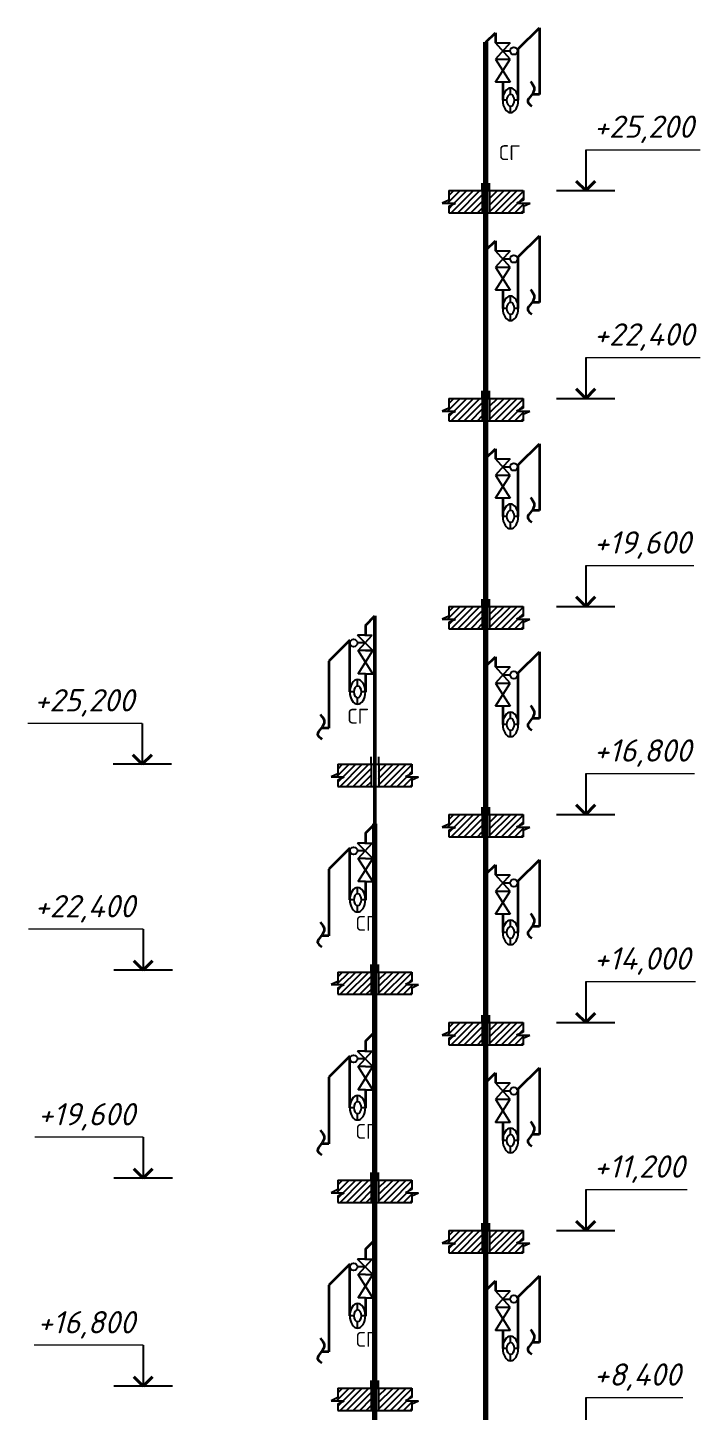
# Model space of a CAD drawing. Header units: millimetres. Extents: x -710977 to 10671, y -929782 to 89628.
# Drawn here: x -245.3 to -154.8, y 4092.7 to 4279 of the extents above; entities that cross this region are included whole.
import ezdxf

# ---------------------------------------------------------------- set-up
doc = ezdxf.new("R2010")
doc.units = ezdxf.units.MM
doc.header["$LTSCALE"] = 0.4
doc.layers.add('аксонометрия', color=84, linetype='Continuous')
doc.layers.add('кварталыИнфо', color=7, linetype='Continuous')
doc.layers.add('Надписи', color=7, linetype='Continuous', lineweight=20)
doc.styles.add('Zhenka', font='isocpeur.ttf', dxfattribs={"height": 400})
doc.styles.add('текстовый', font='isocpeui.ttf', dxfattribs={"height": 5})
pattern_1 = [(45, (-704.2509, 3988.4608), (-0.44194174, 0.44194174), [])]
pattern_2 = [(45, (-704.2509, 3960.4608), (-0.44194174, 0.44194174), [])]
pattern_3 = [(45, (-689.2989, 3981.67276), (-0.44194174, 0.44194174), [])]
pattern_4 = [(45, (-689.2989, 4009.67276), (-0.44194174, 0.44194174), [])]
pattern_5 = [(45, (-689.2989, 4037.67276), (-0.44194174, 0.44194174), [])]
pattern_6 = [(45, (-689.2989, 4065.67276), (-0.44194174, 0.44194174), [])]

msp = doc.modelspace()

# ---------------------------------------------------------------- hatches: boundary and pattern name
at = {"layer": 'аксонометрия', "lineweight": 25}
h = msp.add_hatch(dxfattribs=at)
h.set_pattern_fill('ANSI31', scale=5, style=0)
h.set_pattern_definition([(45, (-689.2989, 4121.6425), (-0.44194174, 0.44194174), [])])
h.paths.add_polyline_path([(-184.155, 4254.021), (-184.155, 4257.021), (-188.655, 4257.021), (-188.655, 4255.729), (-189.542, 4255.321), (-187.769, 4255.321), (-188.655, 4254.912), (-188.655, 4254.021)])
h = msp.add_hatch(dxfattribs=at)
h.set_pattern_fill('ANSI31', scale=5, style=0)
h.set_pattern_definition([(45, (-689.2989, 4093.6425), (-0.44194174, 0.44194174), [])])
h.paths.add_polyline_path([(-177.769, 4255.321), (-179.542, 4255.321), (-178.655, 4255.729), (-178.655, 4257.021), (-183.155, 4257.021), (-183.155, 4254.021), (-178.655, 4254.021), (-178.655, 4254.912)])
h = msp.add_hatch(dxfattribs=at)
h.set_pattern_fill('ANSI31', scale=5, style=0)
h.set_pattern_definition([(45, (-689.2989, 4093.67276), (-0.44194174, 0.44194174), [])])
h.paths.add_polyline_path([(-184.155, 4226.051), (-184.155, 4229.051), (-188.655, 4229.051), (-188.655, 4227.759), (-189.542, 4227.351), (-187.769, 4227.351), (-188.655, 4226.943), (-188.655, 4226.051)])
h = msp.add_hatch(dxfattribs=at)
h.set_pattern_fill('ANSI31', scale=5, style=0)
h.set_pattern_definition(pattern_6)
h.paths.add_polyline_path([(-177.769, 4227.351), (-179.542, 4227.351), (-178.655, 4227.759), (-178.655, 4229.051), (-183.155, 4229.051), (-183.155, 4226.051), (-178.655, 4226.051), (-178.655, 4226.943)])
h = msp.add_hatch(dxfattribs=at)
h.set_pattern_fill('ANSI31', scale=5, style=0)
h.set_pattern_definition(pattern_6)
h.paths.add_polyline_path([(-184.155, 4198.051), (-184.155, 4201.051), (-188.655, 4201.051), (-188.655, 4199.759), (-189.542, 4199.351), (-187.769, 4199.351), (-188.655, 4198.943), (-188.655, 4198.051)])
h = msp.add_hatch(dxfattribs=at)
h.set_pattern_fill('ANSI31', scale=5, style=0)
h.set_pattern_definition(pattern_5)
h.paths.add_polyline_path([(-177.769, 4199.351), (-179.542, 4199.351), (-178.655, 4199.759), (-178.655, 4201.051), (-183.155, 4201.051), (-183.155, 4198.051), (-178.655, 4198.051), (-178.655, 4198.943)])
h = msp.add_hatch(dxfattribs=at)
h.set_pattern_fill('ANSI31', scale=5, style=0)
h.set_pattern_definition([(45, (-704.2509, 4044.4308), (-0.44194174, 0.44194174), [])])
h.paths.add_polyline_path([(-199.107, 4176.809), (-199.107, 4179.809), (-203.607, 4179.809), (-203.607, 4178.517), (-204.494, 4178.109), (-202.721, 4178.109), (-203.607, 4177.701), (-203.607, 4176.809)])
h = msp.add_hatch(dxfattribs=at)
h.set_pattern_fill('ANSI31', scale=5, style=0)
h.set_pattern_definition([(45, (-704.2509, 4016.4308), (-0.44194174, 0.44194174), [])])
h.paths.add_polyline_path([(-198.107, 4176.809), (-193.607, 4176.809), (-193.607, 4177.701), (-192.721, 4178.109), (-194.494, 4178.109), (-193.607, 4178.517), (-193.607, 4179.809), (-198.107, 4179.809)])
h = msp.add_hatch(dxfattribs=at)
h.set_pattern_fill('ANSI31', scale=5, style=0)
h.set_pattern_definition(pattern_5)
h.paths.add_polyline_path([(-184.155, 4170.051), (-184.155, 4173.051), (-188.655, 4173.051), (-188.655, 4171.759), (-189.542, 4171.351), (-187.769, 4171.351), (-188.655, 4170.943), (-188.655, 4170.051)])
h = msp.add_hatch(dxfattribs=at)
h.set_pattern_fill('ANSI31', scale=5, style=0)
h.set_pattern_definition(pattern_4)
h.paths.add_polyline_path([(-177.769, 4171.351), (-179.542, 4171.351), (-178.655, 4171.759), (-178.655, 4173.051), (-183.155, 4173.051), (-183.155, 4170.051), (-178.655, 4170.051), (-178.655, 4170.943)])
h = msp.add_hatch(dxfattribs=at)
h.set_pattern_fill('ANSI31', scale=5, style=0)
h.set_pattern_definition([(45, (-704.2509, 4016.4608), (-0.44194174, 0.44194174), [])])
h.paths.add_polyline_path([(-199.107, 4148.839), (-199.107, 4151.839), (-203.607, 4151.839), (-203.607, 4150.547), (-204.494, 4150.139), (-202.721, 4150.139), (-203.607, 4149.731), (-203.607, 4148.839)])
h = msp.add_hatch(dxfattribs=at)
h.set_pattern_fill('ANSI31', scale=5, style=0)
h.set_pattern_definition(pattern_1)
h.paths.add_polyline_path([(-198.107, 4148.839), (-193.607, 4148.839), (-193.607, 4149.731), (-192.721, 4150.139), (-194.494, 4150.139), (-193.607, 4150.547), (-193.607, 4151.839), (-198.107, 4151.839)])
h = msp.add_hatch(dxfattribs=at)
h.set_pattern_fill('ANSI31', scale=5, style=0)
h.set_pattern_definition(pattern_4)
h.paths.add_polyline_path([(-184.155, 4142.051), (-184.155, 4145.051), (-188.655, 4145.051), (-188.655, 4143.759), (-189.542, 4143.351), (-187.769, 4143.351), (-188.655, 4142.943), (-188.655, 4142.051)])
h = msp.add_hatch(dxfattribs=at)
h.set_pattern_fill('ANSI31', scale=5, style=0)
h.set_pattern_definition(pattern_3)
h.paths.add_polyline_path([(-177.769, 4143.351), (-179.542, 4143.351), (-178.655, 4143.759), (-178.655, 4145.051), (-183.155, 4145.051), (-183.155, 4142.051), (-178.655, 4142.051), (-178.655, 4142.943)])
h = msp.add_hatch(dxfattribs=at)
h.set_pattern_fill('ANSI31', scale=5, style=0)
h.set_pattern_definition(pattern_1)
h.paths.add_polyline_path([(-199.107, 4120.839), (-199.107, 4123.839), (-203.607, 4123.839), (-203.607, 4122.547), (-204.494, 4122.139), (-202.721, 4122.139), (-203.607, 4121.731), (-203.607, 4120.839)])
h = msp.add_hatch(dxfattribs=at)
h.set_pattern_fill('ANSI31', scale=5, style=0)
h.set_pattern_definition(pattern_2)
h.paths.add_polyline_path([(-198.107, 4120.839), (-193.607, 4120.839), (-193.607, 4121.731), (-192.721, 4122.139), (-194.494, 4122.139), (-193.607, 4122.547), (-193.607, 4123.839), (-198.107, 4123.839)])
h = msp.add_hatch(dxfattribs=at)
h.set_pattern_fill('ANSI31', scale=5, style=0)
h.set_pattern_definition(pattern_3)
h.paths.add_polyline_path([(-184.155, 4114.051), (-184.155, 4117.051), (-188.655, 4117.051), (-188.655, 4115.759), (-189.542, 4115.351), (-187.769, 4115.351), (-188.655, 4114.943), (-188.655, 4114.051)])
h = msp.add_hatch(dxfattribs=at)
h.set_pattern_fill('ANSI31', scale=5, style=0)
h.set_pattern_definition([(45, (-689.2989, 3953.67276), (-0.44194174, 0.44194174), [])])
h.paths.add_polyline_path([(-177.769, 4115.351), (-179.542, 4115.351), (-178.655, 4115.759), (-178.655, 4117.051), (-183.155, 4117.051), (-183.155, 4114.051), (-178.655, 4114.051), (-178.655, 4114.943)])
h = msp.add_hatch(dxfattribs=at)
h.set_pattern_fill('ANSI31', scale=5, style=0)
h.set_pattern_definition(pattern_2)
h.paths.add_polyline_path([(-199.107, 4092.839), (-199.107, 4095.839), (-203.607, 4095.839), (-203.607, 4094.547), (-204.494, 4094.139), (-202.721, 4094.139), (-203.607, 4093.731), (-203.607, 4092.839)])
h = msp.add_hatch(dxfattribs=at)
h.set_pattern_fill('ANSI31', scale=5, style=0)
h.set_pattern_definition([(45, (-704.2509, 3932.4608), (-0.44194174, 0.44194174), [])])
h.paths.add_polyline_path([(-198.107, 4092.839), (-193.607, 4092.839), (-193.607, 4093.731), (-192.721, 4094.139), (-194.494, 4094.139), (-193.607, 4094.547), (-193.607, 4095.839), (-198.107, 4095.839)])

# ---------------------------------------------------------------- linework, layer by layer
at = {"color": 7, "lineweight": 35}
for p, q in [((-183.655, 4276.991), (-182.382, 4278.264)), ((-182.382, 4278.264), (-182.382, 4276.926)), ((-179.297, 4276.126), (-176.469, 4278.955)), ((-176.469, 4278.955), (-176.469, 4269.955)), ((-179.297, 4269.176), (-179.297, 4276.126)), ((-181.397, 4271.606), (-181.397, 4269.176)), ((-176.469, 4269.955), (-177.469, 4269.955)), ((-183.655, 4248.991), (-182.382, 4250.264)), ((-182.382, 4250.264), (-182.382, 4248.926)), ((-179.297, 4248.126), (-176.469, 4250.955)), ((-176.469, 4250.955), (-176.469, 4241.955)), ((-179.297, 4241.176), (-179.297, 4248.126)), ((-181.397, 4243.606), (-181.397, 4241.176)), ((-176.469, 4241.955), (-177.469, 4241.955)), ((-183.655, 4220.991), (-182.382, 4222.264)), ((-182.382, 4222.264), (-182.382, 4220.926)), ((-179.297, 4220.126), (-176.469, 4222.955)), ((-176.469, 4222.955), (-176.469, 4213.955)), ((-179.297, 4213.176), (-179.297, 4220.126)), ((-181.397, 4215.606), (-181.397, 4213.176)), ((-176.469, 4213.955), (-177.469, 4213.955)), ((-199.88, 4198.506), (-198.607, 4199.779)), ((-199.88, 4198.506), (-199.88, 4197.169)), ((-201.98, 4196.496), (-204.808, 4193.668)), ((-201.98, 4189.546), (-201.98, 4196.496)), ((-179.297, 4192.126), (-176.469, 4194.955)), ((-176.469, 4194.955), (-176.469, 4185.955)), ((-204.808, 4193.668), (-204.808, 4184.668)), ((-183.655, 4192.991), (-182.382, 4194.264)), ((-182.382, 4194.264), (-182.382, 4192.926)), ((-199.88, 4191.975), (-199.88, 4189.546)), ((-179.297, 4185.176), (-179.297, 4192.126)), ((-181.397, 4187.606), (-181.397, 4185.176)), ((-176.469, 4185.955), (-177.469, 4185.955)), ((-204.808, 4184.668), (-205.808, 4184.668)), ((-199.88, 4170.536), (-198.607, 4171.809)), ((-199.88, 4170.536), (-199.88, 4169.199)), ((-201.98, 4168.526), (-204.808, 4165.698)), ((-201.98, 4161.576), (-201.98, 4168.526)), ((-179.297, 4164.126), (-176.469, 4166.955)), ((-176.469, 4166.955), (-176.469, 4157.955)), ((-204.808, 4165.698), (-204.808, 4156.698)), ((-183.655, 4164.991), (-182.382, 4166.264)), ((-182.382, 4166.264), (-182.382, 4164.926)), ((-199.88, 4164.005), (-199.88, 4161.576)), ((-179.297, 4157.176), (-179.297, 4164.126)), ((-181.397, 4159.606), (-181.397, 4157.176)), ((-176.469, 4157.955), (-177.469, 4157.955)), ((-204.808, 4156.698), (-205.808, 4156.698)), ((-199.88, 4142.536), (-198.607, 4143.809)), ((-199.88, 4142.536), (-199.88, 4141.199)), ((-201.98, 4140.526), (-204.808, 4137.698)), ((-201.98, 4133.576), (-201.98, 4140.526)), ((-179.297, 4136.126), (-176.469, 4138.955)), ((-176.469, 4138.955), (-176.469, 4129.955)), ((-204.808, 4137.698), (-204.808, 4128.698)), ((-183.655, 4136.991), (-182.382, 4138.264)), ((-182.382, 4138.264), (-182.382, 4136.926)), ((-199.88, 4136.005), (-199.88, 4133.576)), ((-179.297, 4129.176), (-179.297, 4136.126)), ((-181.397, 4131.606), (-181.397, 4129.176)), ((-176.469, 4129.955), (-177.469, 4129.955)), ((-204.808, 4128.698), (-205.808, 4128.698)), ((-199.88, 4114.536), (-198.607, 4115.809)), ((-199.88, 4114.536), (-199.88, 4113.199)), ((-201.98, 4112.526), (-204.808, 4109.698)), ((-201.98, 4105.576), (-201.98, 4112.526)), ((-179.297, 4108.126), (-176.469, 4110.955)), ((-176.469, 4110.955), (-176.469, 4101.955)), ((-204.808, 4109.698), (-204.808, 4100.698)), ((-183.655, 4108.991), (-182.382, 4110.264)), ((-182.382, 4110.264), (-182.382, 4108.926)), ((-199.88, 4108.005), (-199.88, 4105.576)), ((-179.297, 4101.176), (-179.297, 4108.126)), ((-181.397, 4103.606), (-181.397, 4101.176)), ((-176.469, 4101.955), (-177.469, 4101.955)), ((-204.808, 4100.698), (-205.808, 4100.698))]:
    msp.add_line(p, q, dxfattribs=at)
at = {"color": 7, "lineweight": 20}
for p, q in [((-170.231, 4262.524), (-154.803, 4262.524)), ((-170.231, 4234.555), (-154.803, 4234.555)), ((-170.231, 4206.555), (-155.663, 4206.555)), ((-229.9, 4185.313), (-245.327, 4185.313)), ((-170.231, 4178.555), (-155.578, 4178.555)), ((-229.784, 4157.593), (-245.211, 4157.593)), ((-170.231, 4150.555), (-155.457, 4150.555)), ((-229.784, 4129.593), (-244.351, 4129.593)), ((-170.231, 4122.555), (-156.555, 4122.555)), ((-229.784, 4101.593), (-244.437, 4101.593)), ((-170.231, 4094.555), (-157.178, 4094.555))]:
    msp.add_line(p, q, dxfattribs=at)
at = {"color": 7, "lineweight": 25}
for p, q in [((-170.231, 4262.524), (-170.231, 4257.021)), ((-174.175, 4257.021), (-166.287, 4257.021)), ((-170.231, 4234.555), (-170.231, 4229.051)), ((-174.175, 4229.051), (-166.287, 4229.051)), ((-170.231, 4206.555), (-170.231, 4201.051)), ((-174.175, 4201.051), (-166.287, 4201.051)), ((-229.9, 4185.313), (-229.9, 4179.809)), ((-225.956, 4179.809), (-233.844, 4179.809)), ((-170.231, 4178.555), (-170.231, 4173.051)), ((-174.175, 4173.051), (-166.287, 4173.051)), ((-229.784, 4157.593), (-229.784, 4152.089)), ((-225.84, 4152.089), (-233.728, 4152.089)), ((-170.231, 4150.555), (-170.231, 4145.051)), ((-174.175, 4145.051), (-166.287, 4145.051)), ((-229.784, 4129.593), (-229.784, 4124.089)), ((-225.84, 4124.089), (-233.728, 4124.089)), ((-170.231, 4122.555), (-170.231, 4117.051)), ((-174.175, 4117.051), (-166.287, 4117.051)), ((-229.784, 4101.593), (-229.784, 4096.089)), ((-225.84, 4096.089), (-233.728, 4096.089)), ((-170.231, 4094.555), (-170.231, 4089.051))]:
    msp.add_line(p, q, dxfattribs=at)
at = {"color": 7, "lineweight": 35}
for points in [[(-177.675, 4271.706), (-177.148, 4270.831), (-177.536, 4269.865), (-178.035, 4268.981), (-177.457, 4268.402)], [(-177.675, 4243.706), (-177.148, 4242.831), (-177.536, 4241.865), (-178.035, 4240.981), (-177.457, 4240.402)], [(-177.675, 4215.706), (-177.148, 4214.831), (-177.536, 4213.865), (-178.035, 4212.981), (-177.457, 4212.402)], [(-177.675, 4187.706), (-177.148, 4186.831), (-177.536, 4185.865), (-178.035, 4184.981), (-177.457, 4184.402)], [(-205.947, 4186.509), (-205.421, 4185.634), (-205.808, 4184.668), (-206.308, 4183.783), (-205.73, 4183.205)], [(-177.675, 4159.706), (-177.148, 4158.831), (-177.536, 4157.865), (-178.035, 4156.981), (-177.457, 4156.402)], [(-205.947, 4158.539), (-205.421, 4157.664), (-205.808, 4156.698), (-206.308, 4155.813), (-205.73, 4155.235)], [(-177.675, 4131.706), (-177.148, 4130.831), (-177.536, 4129.865), (-178.035, 4128.981), (-177.457, 4128.402)], [(-205.947, 4130.539), (-205.421, 4129.664), (-205.808, 4128.698), (-206.308, 4127.813), (-205.73, 4127.235)], [(-177.675, 4103.706), (-177.148, 4102.831), (-177.536, 4101.865), (-178.035, 4100.981), (-177.457, 4100.402)], [(-205.947, 4102.539), (-205.421, 4101.664), (-205.808, 4100.698), (-206.308, 4099.813), (-205.73, 4099.235)]]:
    msp.add_spline(points, degree=3, dxfattribs=at)
at = {"layer": 'аксонометрия', "color": 7, "lineweight": 70}
for p, q in [((-183.655, 4254.021), (-183.655, 4276.991)), ((-183.655, 4249.021), (-183.655, 4254.021)), ((-183.655, 4025.021), (-183.655, 4249.021)), ((-198.607, 3947.809), (-198.607, 4171.809))]:
    msp.add_line(p, q, dxfattribs=at)
at = {"layer": 'аксонометрия', "color": 7, "lineweight": 25}
for p, q in [((-181.397, 4275.826), (-180.397, 4275.826)), ((-180.347, 4269.962), (-180.347, 4270.829)), ((-180.869, 4269.176), (-181.397, 4269.176)), ((-179.297, 4269.176), (-179.826, 4269.176)), ((-180.347, 4267.524), (-180.347, 4268.391)), ((-184.155, 4257.021), (-184.155, 4258.021)), ((-183.155, 4257.021), (-183.155, 4258.021)), ((-188.655, 4257.021), (-178.655, 4257.021)), ((-188.655, 4257.021), (-188.655, 4255.729)), ((-184.155, 4257.021), (-184.155, 4254.021)), ((-183.155, 4257.021), (-183.155, 4254.021)), ((-178.605, 4257.021), (-178.605, 4255.729)), ((-188.655, 4255.729), (-189.542, 4255.321)), ((-189.542, 4255.321), (-187.769, 4255.321)), ((-188.655, 4254.912), (-187.769, 4255.321)), ((-188.655, 4254.912), (-188.655, 4254.021)), ((-188.655, 4254.021), (-178.655, 4254.021)), ((-178.605, 4255.729), (-179.492, 4255.321)), ((-179.492, 4255.321), (-177.718, 4255.321)), ((-178.605, 4254.912), (-177.718, 4255.321)), ((-178.605, 4254.912), (-178.605, 4254.021)), ((-181.397, 4247.826), (-180.397, 4247.826)), ((-180.347, 4241.962), (-180.347, 4242.829)), ((-180.869, 4241.176), (-181.397, 4241.176)), ((-179.297, 4241.176), (-179.826, 4241.176)), ((-180.347, 4239.524), (-180.347, 4240.391)), ((-184.155, 4229.051), (-184.155, 4230.051)), ((-183.155, 4229.051), (-183.155, 4230.051)), ((-188.655, 4229.051), (-178.655, 4229.051)), ((-188.655, 4229.051), (-188.655, 4227.759)), ((-184.155, 4229.051), (-184.155, 4226.051)), ((-183.155, 4229.051), (-183.155, 4226.051)), ((-178.655, 4229.051), (-178.655, 4227.759)), ((-188.655, 4227.759), (-189.542, 4227.351)), ((-189.542, 4227.351), (-187.769, 4227.351)), ((-188.655, 4226.943), (-187.769, 4227.351)), ((-188.655, 4226.943), (-188.655, 4226.051)), ((-188.655, 4226.051), (-178.655, 4226.051)), ((-183.655, 4226.051), (-183.655, 4221.051)), ((-178.655, 4227.759), (-179.542, 4227.351)), ((-179.542, 4227.351), (-177.769, 4227.351)), ((-178.655, 4226.943), (-177.769, 4227.351)), ((-178.655, 4226.943), (-178.655, 4226.051)), ((-181.397, 4219.826), (-180.397, 4219.826)), ((-180.347, 4213.962), (-180.347, 4214.829)), ((-180.869, 4213.176), (-181.397, 4213.176)), ((-179.297, 4213.176), (-179.826, 4213.176)), ((-180.347, 4211.524), (-180.347, 4212.391)), ((-184.155, 4201.051), (-184.155, 4202.051)), ((-183.155, 4201.051), (-183.155, 4202.051)), ((-188.655, 4201.051), (-178.655, 4201.051)), ((-188.655, 4201.051), (-188.655, 4199.759)), ((-184.155, 4201.051), (-184.155, 4198.051)), ((-183.155, 4201.051), (-183.155, 4198.051)), ((-178.655, 4201.051), (-178.655, 4199.759)), ((-188.655, 4199.759), (-189.542, 4199.351)), ((-189.542, 4199.351), (-187.769, 4199.351)), ((-188.655, 4198.943), (-187.769, 4199.351)), ((-188.655, 4198.943), (-188.655, 4198.051)), ((-188.655, 4198.051), (-178.655, 4198.051)), ((-183.655, 4198.051), (-183.655, 4193.051)), ((-178.655, 4199.759), (-179.542, 4199.351)), ((-179.542, 4199.351), (-177.769, 4199.351)), ((-178.655, 4198.943), (-177.769, 4199.351)), ((-178.655, 4198.943), (-178.655, 4198.051)), ((-199.958, 4197.169), (-200.941, 4197.169)), ((-198.897, 4195.097), (-200.941, 4197.169)), ((-200.863, 4195.097), (-198.975, 4197.169)), ((-199.958, 4197.169), (-198.975, 4197.169)), ((-199.919, 4196.133), (-200.958, 4196.133)), ((-198.897, 4191.975), (-200.863, 4195.097)), ((-200.863, 4191.975), (-198.897, 4195.097)), ((-199.88, 4195.097), (-200.863, 4195.097)), ((-199.958, 4195.097), (-200.863, 4195.097)), ((-199.054, 4195.097), (-199.958, 4195.097)), ((-199.88, 4195.097), (-198.897, 4195.097)), ((-200.93, 4190.332), (-200.93, 4191.199)), ((-199.88, 4191.975), (-200.863, 4191.975)), ((-199.88, 4191.975), (-198.897, 4191.975)), ((-181.397, 4191.826), (-180.397, 4191.826)), ((-201.451, 4189.546), (-201.98, 4189.546)), ((-200.93, 4187.894), (-200.93, 4188.761)), ((-199.88, 4189.546), (-200.409, 4189.546)), ((-180.347, 4185.962), (-180.347, 4186.829)), ((-180.869, 4185.176), (-181.397, 4185.176)), ((-179.297, 4185.176), (-179.826, 4185.176)), ((-180.347, 4183.524), (-180.347, 4184.391)), ((-203.607, 4179.809), (-193.607, 4179.809)), ((-203.607, 4179.809), (-203.607, 4178.517)), ((-199.091, 4179.809), (-199.091, 4180.809)), ((-199.091, 4179.809), (-199.091, 4176.809)), ((-198.091, 4179.809), (-198.091, 4180.809)), ((-198.091, 4179.809), (-198.091, 4176.809)), ((-193.607, 4179.809), (-193.607, 4178.517)), ((-203.607, 4178.517), (-204.494, 4178.109)), ((-204.494, 4178.109), (-202.721, 4178.109)), ((-203.607, 4177.701), (-202.721, 4178.109)), ((-203.607, 4177.701), (-203.607, 4176.809)), ((-193.607, 4178.517), (-194.494, 4178.109)), ((-194.494, 4178.109), (-192.721, 4178.109)), ((-193.607, 4177.701), (-192.721, 4178.109)), ((-193.607, 4177.701), (-193.607, 4176.809)), ((-203.607, 4176.809), (-193.607, 4176.809)), ((-184.155, 4173.051), (-184.155, 4174.051)), ((-183.155, 4173.051), (-183.155, 4174.051)), ((-188.655, 4173.051), (-178.655, 4173.051)), ((-188.655, 4173.051), (-188.655, 4171.759)), ((-184.155, 4173.051), (-184.155, 4170.051)), ((-183.155, 4173.051), (-183.155, 4170.051)), ((-178.655, 4173.051), (-178.655, 4171.759)), ((-188.655, 4171.759), (-189.542, 4171.351)), ((-189.542, 4171.351), (-187.769, 4171.351)), ((-188.655, 4170.943), (-187.769, 4171.351)), ((-188.655, 4170.943), (-188.655, 4170.051)), ((-178.655, 4171.759), (-179.542, 4171.351)), ((-179.542, 4171.351), (-177.769, 4171.351)), ((-178.655, 4170.943), (-177.769, 4171.351)), ((-178.655, 4170.943), (-178.655, 4170.051)), ((-199.958, 4169.199), (-200.941, 4169.199)), ((-198.897, 4167.127), (-200.941, 4169.199)), ((-200.863, 4167.127), (-198.975, 4169.199)), ((-199.958, 4169.199), (-198.975, 4169.199)), ((-188.655, 4170.051), (-178.655, 4170.051)), ((-183.655, 4170.051), (-183.655, 4165.051)), ((-199.919, 4168.163), (-200.958, 4168.163)), ((-199.88, 4167.127), (-200.863, 4167.127)), ((-198.897, 4164.005), (-200.863, 4167.127)), ((-200.863, 4164.005), (-198.897, 4167.127)), ((-199.88, 4167.127), (-198.897, 4167.127)), ((-200.93, 4162.362), (-200.93, 4163.229)), ((-199.88, 4164.005), (-200.863, 4164.005)), ((-199.88, 4164.005), (-198.897, 4164.005)), ((-181.397, 4163.826), (-180.397, 4163.826)), ((-201.451, 4161.576), (-201.98, 4161.576)), ((-200.93, 4159.924), (-200.93, 4160.791)), ((-199.88, 4161.576), (-200.409, 4161.576)), ((-180.869, 4157.176), (-181.397, 4157.176)), ((-180.347, 4157.962), (-180.347, 4158.829)), ((-179.297, 4157.176), (-179.826, 4157.176)), ((-180.347, 4155.524), (-180.347, 4156.391)), ((-203.607, 4151.839), (-193.607, 4151.839)), ((-203.607, 4151.839), (-203.607, 4150.547)), ((-199.107, 4151.839), (-199.107, 4152.839)), ((-199.107, 4151.839), (-199.107, 4148.839)), ((-198.107, 4151.839), (-198.107, 4152.839)), ((-198.107, 4151.839), (-198.107, 4148.839)), ((-193.607, 4151.839), (-193.607, 4150.547)), ((-203.607, 4150.547), (-204.494, 4150.139)), ((-204.494, 4150.139), (-202.721, 4150.139)), ((-203.607, 4149.731), (-202.721, 4150.139)), ((-203.607, 4149.731), (-203.607, 4148.839)), ((-193.607, 4150.547), (-194.494, 4150.139)), ((-194.494, 4150.139), (-192.721, 4150.139)), ((-193.607, 4149.731), (-192.721, 4150.139)), ((-193.607, 4149.731), (-193.607, 4148.839)), ((-203.607, 4148.839), (-193.607, 4148.839)), ((-184.155, 4145.051), (-184.155, 4146.051)), ((-183.155, 4145.051), (-183.155, 4146.051)), ((-188.655, 4145.051), (-178.655, 4145.051)), ((-188.655, 4145.051), (-188.655, 4143.759)), ((-184.155, 4145.051), (-184.155, 4142.051)), ((-183.155, 4145.051), (-183.155, 4142.051)), ((-178.655, 4145.051), (-178.655, 4143.759)), ((-188.655, 4143.759), (-189.542, 4143.351)), ((-189.542, 4143.351), (-187.769, 4143.351)), ((-188.655, 4142.943), (-187.769, 4143.351)), ((-188.655, 4142.943), (-188.655, 4142.051)), ((-178.655, 4143.759), (-179.542, 4143.351)), ((-179.542, 4143.351), (-177.769, 4143.351)), ((-178.655, 4142.943), (-177.769, 4143.351)), ((-178.655, 4142.943), (-178.655, 4142.051)), ((-199.958, 4141.199), (-200.941, 4141.199)), ((-198.897, 4139.127), (-200.941, 4141.199)), ((-200.863, 4139.127), (-198.975, 4141.199)), ((-199.958, 4141.199), (-198.975, 4141.199)), ((-188.655, 4142.051), (-178.655, 4142.051)), ((-183.655, 4142.051), (-183.655, 4137.051)), ((-199.919, 4140.163), (-200.958, 4140.163)), ((-199.88, 4139.127), (-200.863, 4139.127)), ((-198.897, 4136.005), (-200.863, 4139.127)), ((-200.863, 4136.005), (-198.897, 4139.127)), ((-199.88, 4139.127), (-198.897, 4139.127)), ((-200.93, 4134.362), (-200.93, 4135.229)), ((-199.88, 4136.005), (-200.863, 4136.005)), ((-199.88, 4136.005), (-198.897, 4136.005)), ((-181.397, 4135.826), (-180.397, 4135.826)), ((-201.451, 4133.576), (-201.98, 4133.576)), ((-199.88, 4133.576), (-200.409, 4133.576)), ((-200.93, 4131.924), (-200.93, 4132.791)), ((-180.869, 4129.176), (-181.397, 4129.176)), ((-180.347, 4129.962), (-180.347, 4130.829)), ((-179.297, 4129.176), (-179.826, 4129.176)), ((-180.347, 4127.524), (-180.347, 4128.391)), ((-203.607, 4123.839), (-193.607, 4123.839)), ((-203.607, 4123.839), (-203.607, 4122.547)), ((-199.107, 4123.839), (-199.107, 4124.839)), ((-199.107, 4123.839), (-199.107, 4120.839)), ((-198.107, 4123.839), (-198.107, 4124.839)), ((-198.107, 4123.839), (-198.107, 4120.839)), ((-193.607, 4123.839), (-193.607, 4122.547)), ((-203.607, 4122.547), (-204.494, 4122.139)), ((-204.494, 4122.139), (-202.721, 4122.139)), ((-203.607, 4121.731), (-202.721, 4122.139)), ((-203.607, 4121.731), (-203.607, 4120.839)), ((-193.607, 4122.547), (-194.494, 4122.139)), ((-194.494, 4122.139), (-192.721, 4122.139)), ((-193.607, 4121.731), (-192.721, 4122.139)), ((-193.607, 4121.731), (-193.607, 4120.839)), ((-203.607, 4120.839), (-193.607, 4120.839)), ((-184.155, 4117.051), (-184.155, 4118.051)), ((-183.155, 4117.051), (-183.155, 4118.051)), ((-188.655, 4117.051), (-178.655, 4117.051)), ((-188.655, 4117.051), (-188.655, 4115.759)), ((-184.155, 4117.051), (-184.155, 4114.051)), ((-183.155, 4117.051), (-183.155, 4114.051)), ((-178.655, 4117.051), (-178.655, 4115.759)), ((-188.655, 4115.759), (-189.542, 4115.351)), ((-189.542, 4115.351), (-187.769, 4115.351)), ((-188.655, 4114.943), (-187.769, 4115.351)), ((-188.655, 4114.943), (-188.655, 4114.051)), ((-178.655, 4115.759), (-179.542, 4115.351)), ((-179.542, 4115.351), (-177.769, 4115.351)), ((-178.655, 4114.943), (-177.769, 4115.351)), ((-178.655, 4114.943), (-178.655, 4114.051)), ((-199.958, 4113.199), (-200.941, 4113.199)), ((-198.897, 4111.127), (-200.941, 4113.199)), ((-200.863, 4111.127), (-198.975, 4113.199)), ((-199.958, 4113.199), (-198.975, 4113.199)), ((-188.655, 4114.051), (-178.655, 4114.051)), ((-199.919, 4112.163), (-200.958, 4112.163)), ((-199.88, 4111.127), (-200.863, 4111.127)), ((-198.897, 4108.005), (-200.863, 4111.127)), ((-200.863, 4108.005), (-198.897, 4111.127)), ((-199.88, 4111.127), (-198.897, 4111.127)), ((-200.93, 4106.362), (-200.93, 4107.229)), ((-199.88, 4108.005), (-200.863, 4108.005)), ((-199.88, 4108.005), (-198.897, 4108.005)), ((-181.397, 4107.826), (-180.397, 4107.826)), ((-201.451, 4105.576), (-201.98, 4105.576)), ((-199.88, 4105.576), (-200.409, 4105.576)), ((-200.93, 4103.924), (-200.93, 4104.791)), ((-180.869, 4101.176), (-181.397, 4101.176)), ((-180.347, 4101.962), (-180.347, 4102.829)), ((-179.297, 4101.176), (-179.826, 4101.176)), ((-180.347, 4099.524), (-180.347, 4100.391)), ((-203.607, 4095.839), (-193.607, 4095.839)), ((-203.607, 4095.839), (-203.607, 4094.547)), ((-199.107, 4095.839), (-199.107, 4096.839)), ((-199.107, 4095.839), (-199.107, 4092.839)), ((-198.107, 4095.839), (-198.107, 4096.839)), ((-198.107, 4095.839), (-198.107, 4092.839)), ((-193.607, 4095.839), (-193.607, 4094.547)), ((-203.607, 4094.547), (-204.494, 4094.139)), ((-204.494, 4094.139), (-202.721, 4094.139)), ((-203.607, 4093.731), (-202.721, 4094.139)), ((-203.607, 4093.731), (-203.607, 4092.839)), ((-193.607, 4094.547), (-194.494, 4094.139)), ((-194.494, 4094.139), (-192.721, 4094.139)), ((-193.607, 4093.731), (-192.721, 4094.139)), ((-193.607, 4093.731), (-193.607, 4092.839)), ((-203.607, 4092.839), (-193.607, 4092.839))]:
    msp.add_line(p, q, dxfattribs=at)
at = {"layer": 'аксонометрия', "color": 7, "lineweight": 50}
for q in [(-198.607, 4199.779), (-198.607, 4176.809)]:
    msp.add_line((-198.607, 4171.809), q, dxfattribs=at)
at = {"layer": 'аксонометрия', "color": 7, "lineweight": 25}
for centre in [(-179.897, 4275.826), (-179.897, 4247.826), (-179.897, 4219.826), (-201.458, 4196.133), (-179.897, 4191.826), (-201.458, 4168.163), (-179.897, 4163.826), (-201.458, 4140.163), (-179.897, 4135.826), (-201.458, 4112.163), (-179.897, 4107.826)]:
    msp.add_circle(centre, 0.5, dxfattribs=at)
at = {"layer": 'аксонометрия', "color": 7, "lineweight": 25, "extrusion": (0, 0, -1)}
for centre, major_axis, ratio in [((-180.347, 4269.176), (0, -1.653), 0.6353435), ((-180.347, 4269.176), (0, -0.786), 0.6634455), ((-180.347, 4241.176), (0, -1.653), 0.6353435), ((-180.347, 4241.176), (0, -0.786), 0.6634455), ((-180.347, 4213.176), (0, -1.653), 0.6353435), ((-180.347, 4213.176), (0, -0.786), 0.6634455), ((-200.93, 4189.546), (0, -1.653), 0.6353435), ((-200.93, 4189.546), (0, -0.786), 0.6634455), ((-180.347, 4185.176), (0, -1.653), 0.6353435), ((-180.347, 4185.176), (0, -0.786), 0.6634455), ((-200.93, 4161.576), (0, -1.653), 0.6353435), ((-200.93, 4161.576), (0, -0.786), 0.6634455), ((-180.347, 4157.176), (0, -1.653), 0.6353435), ((-180.347, 4157.176), (0, -0.786), 0.6634455), ((-200.93, 4133.576), (0, -1.653), 0.6353435), ((-200.93, 4133.576), (0, -0.786), 0.6634455), ((-180.347, 4129.176), (0, -1.653), 0.6353435), ((-180.347, 4129.176), (0, -0.786), 0.6634455), ((-200.93, 4105.576), (0, -1.653), 0.6353435), ((-200.93, 4105.576), (0, -0.786), 0.6634455), ((-180.347, 4101.176), (0, -1.653), 0.6353435), ((-180.347, 4101.176), (0, -0.786), 0.6634455)]:
    msp.add_ellipse(centre, major_axis=major_axis, ratio=ratio, dxfattribs=at)
at = {"layer": 'кварталыИнфо', "ltscale": 0.12}
for p, q in [((-182.382, 4276.926), (-180.412, 4276.926)), ((-180.412, 4274.726), (-182.382, 4276.926)), ((-180.412, 4276.926), (-182.382, 4274.726)), ((-182.382, 4274.726), (-180.412, 4274.726)), ((-182.382, 4271.606), (-180.412, 4274.726)), ((-182.382, 4274.726), (-180.412, 4271.606)), ((-183.655, 4257.021), (-183.655, 4270.901)), ((-180.412, 4271.606), (-182.382, 4271.606)), ((-183.655, 4257.021), (-183.655, 4268.001)), ((-183.655, 4257.021), (-183.655, 4263.521)), ((-182.382, 4248.926), (-180.412, 4248.926)), ((-180.412, 4246.726), (-182.382, 4248.926)), ((-180.412, 4248.926), (-182.382, 4246.726)), ((-182.382, 4246.726), (-180.412, 4246.726)), ((-182.382, 4243.606), (-180.412, 4246.726)), ((-182.382, 4246.726), (-180.412, 4243.606)), ((-180.412, 4243.606), (-182.382, 4243.606)), ((-182.382, 4220.926), (-180.412, 4220.926)), ((-180.412, 4218.726), (-182.382, 4220.926)), ((-180.412, 4220.926), (-182.382, 4218.726)), ((-182.382, 4218.726), (-180.412, 4218.726)), ((-182.382, 4215.606), (-180.412, 4218.726)), ((-182.382, 4218.726), (-180.412, 4215.606)), ((-180.412, 4215.606), (-182.382, 4215.606)), ((-182.382, 4192.926), (-180.412, 4192.926)), ((-180.412, 4190.726), (-182.382, 4192.926)), ((-180.412, 4192.926), (-182.382, 4190.726)), ((-182.382, 4190.726), (-180.412, 4190.726)), ((-182.382, 4187.606), (-180.412, 4190.726)), ((-182.382, 4190.726), (-180.412, 4187.606)), ((-180.412, 4187.606), (-182.382, 4187.606)), ((-182.382, 4164.926), (-180.412, 4164.926)), ((-180.412, 4162.726), (-182.382, 4164.926)), ((-180.412, 4164.926), (-182.382, 4162.726)), ((-182.382, 4162.726), (-180.412, 4162.726)), ((-182.382, 4159.606), (-180.412, 4162.726)), ((-182.382, 4162.726), (-180.412, 4159.606)), ((-180.412, 4159.606), (-182.382, 4159.606)), ((-182.382, 4136.926), (-180.412, 4136.926)), ((-180.412, 4134.726), (-182.382, 4136.926)), ((-180.412, 4136.926), (-182.382, 4134.726)), ((-182.382, 4134.726), (-180.412, 4134.726)), ((-182.382, 4131.606), (-180.412, 4134.726)), ((-182.382, 4134.726), (-180.412, 4131.606)), ((-180.412, 4131.606), (-182.382, 4131.606)), ((-182.382, 4108.926), (-180.412, 4108.926)), ((-180.412, 4106.726), (-182.382, 4108.926)), ((-180.412, 4108.926), (-182.382, 4106.726)), ((-182.382, 4106.726), (-180.412, 4106.726)), ((-182.382, 4103.606), (-180.412, 4106.726)), ((-182.382, 4106.726), (-180.412, 4103.606)), ((-180.412, 4103.606), (-182.382, 4103.606))]:
    msp.add_line(p, q, dxfattribs=at)
at = {"layer": 'Надписи', "color": 7, "linetype": 'ByBlock', "lineweight": 40, "ltscale": 0.2}
for p, q in [((-170.231, 4257.021), (-171.503, 4258.294)), ((-170.231, 4257.021), (-168.958, 4258.294)), ((-170.231, 4229.051), (-171.503, 4230.324)), ((-170.231, 4229.051), (-168.958, 4230.324)), ((-170.231, 4201.051), (-171.503, 4202.324)), ((-170.231, 4201.051), (-168.958, 4202.324)), ((-229.9, 4179.809), (-231.173, 4181.082)), ((-229.9, 4179.809), (-228.627, 4181.082)), ((-170.231, 4173.051), (-171.503, 4174.324)), ((-170.231, 4173.051), (-168.958, 4174.324)), ((-229.784, 4152.089), (-231.057, 4153.362)), ((-229.784, 4152.089), (-228.511, 4153.362)), ((-170.231, 4145.051), (-171.503, 4146.324)), ((-170.231, 4145.051), (-168.958, 4146.324)), ((-229.784, 4124.089), (-231.057, 4125.362)), ((-229.784, 4124.089), (-228.511, 4125.362)), ((-170.231, 4117.051), (-171.503, 4118.324)), ((-170.231, 4117.051), (-168.958, 4118.324)), ((-229.784, 4096.089), (-231.057, 4097.362)), ((-229.784, 4096.089), (-228.511, 4097.362))]:
    msp.add_line(p, q, dxfattribs=at)

# ---------------------------------------------------------------- texts
at = {"color": 7, "lineweight": 20, "char_height": 3, "width": 14.94504, "style": 'текстовый'}
for s, insert, attachment_point in [('{\\fISOCPEUR|b0|i1|c0|p34;+2\\fISOCPEUR|b0|i1|c204|p34;5\\fISOCPEUR|b0|i1|c0|p34;,\\fISOCPEUR|b0|i1|c204|p34;2\\fISOCPEUR|b0|i1|c0|p34;00}', (-169.139, 4267.13), 1), ('{\\fISOCPEUR|b0|i1|c0|p34;+22,400}', (-169.139, 4239.161), 1), ('{\\fISOCPEUR|b0|i1|c0|p34;+19,600}', (-169.139, 4211.161), 1), ('{\\fISOCPEUR|b0|i1|c0|p34;+2\\fISOCPEUR|b0|i1|c204|p34;5\\fISOCPEUR|b0|i1|c0|p34;,\\fISOCPEUR|b0|i1|c204|p34;2\\fISOCPEUR|b0|i1|c0|p34;00}', (-230.991, 4189.919), 3), ('{\\fISOCPEUR|b0|i1|c0|p34;+16,800}', (-169.139, 4183.161), 1), ('{\\fISOCPEUR|b0|i1|c0|p34;+22,400}', (-230.876, 4162.199), 3), ('{\\fISOCPEUR|b0|i1|c0|p34;+14,000}', (-169.139, 4155.161), 1), ('{\\fISOCPEUR|b0|i1|c0|p34;+19,600}', (-230.876, 4134.199), 3), ('{\\fISOCPEUR|b0|i1|c0|p34;+11,200}', (-169.139, 4127.161), 1), ('{\\fISOCPEUR|b0|i1|c0|p34;+16,800}', (-230.876, 4106.199), 3), ('{\\fISOCPEUR|b0|i1|c0|p34;+8,400}', (-169.139, 4099.161), 1)]:
    msp.add_mtext(s, dxfattribs=dict(at, insert=insert, attachment_point=attachment_point))
at = {"layer": 'аксонометрия', "color": 7, "lineweight": 35, "insert": (-181.885, 4263.134), "char_height": 2, "width": 3.04928, "attachment_point": 1, "style": 'Zhenka'}
msp.add_mtext('СГ', dxfattribs=at)
at = {"layer": 'аксонометрия', "color": 7, "lineweight": 40, "insert": (-202.276, 4187.279), "char_height": 2, "width": 3.04928, "attachment_point": 1, "style": 'Zhenka'}
msp.add_mtext('СГ', dxfattribs=at)
at = {"layer": 'аксонометрия', "color": 7, "lineweight": 50, "char_height": 2, "width": 3.04928, "attachment_point": 1, "style": 'Zhenka'}
for insert in [(-201.168, 4159.396), (-201.168, 4131.396), (-201.168, 4103.396)]:
    msp.add_mtext('СГ', dxfattribs=dict(at, insert=insert))

doc.saveas('drawing.dxf')
